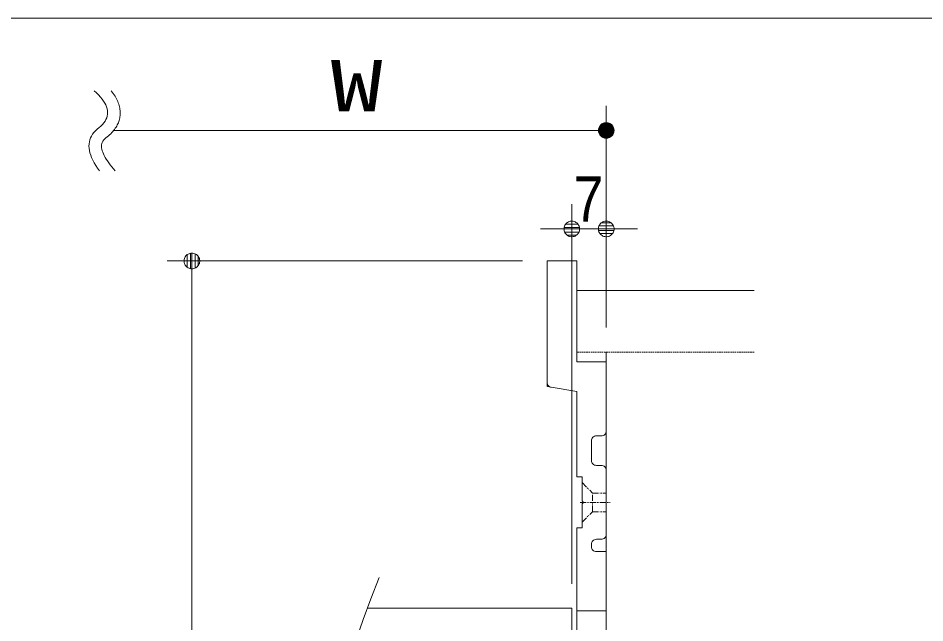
# Model space of a CAD drawing. Units: millimetres, scale not verified. Extents: x -6062 to 6062, y -3045 to 3045.
# Drawn here: x -5326 to -4590, y 2279 to 2770 of the extents above; entities that cross this region are included whole.
import ezdxf
from ezdxf.enums import TextEntityAlignment as Align

# ---------------------------------------------------------------- set-up
doc = ezdxf.new("R2010")
doc.units = ezdxf.units.MM
doc.header["$LTSCALE"] = 20
for name, pattern in [('CHAIN1', [8, 5, -1, 1, -1]), ('DASHED1', [1.8, 1.2, -0.6]), ('DOUBLE_CHAIN1', [8.8, 5, -1, 0.6, -0.6, 0.6, -1])]:
    doc.linetypes.add(name, pattern=pattern)
for name, color, linetype, lineweight in [('0-0_2寸法-1', 7, 'Continuous', 9), ('0-1_0', 7, 'Continuous', 9), ('0-2_2寸法-3', 7, 'Continuous', 9), ('0-3_3一般', 7, 'Continuous', 9), ('0-4_1図面枠', 7, 'Continuous', 9)]:
    doc.layers.add(name, color=color, linetype=linetype, lineweight=lineweight)
doc.styles.add('ＭＳ ゴシック', font='')
doc.styles.add('ＭＳ Ｐゴシック', font='')
doc.styles.get('ＭＳ ゴシック').set_extended_font_data('MS Gothic')
doc.styles.get('ＭＳ Ｐゴシック').set_extended_font_data('MS PGothic')

# ---------------------------------------------------------------- blocks, each defined once
blk = doc.blocks.new('_Dot')
at = {"layer": '0-1_0'}
for p, q in [((-10, 0), (-20, 0)), ((9.78, 2), (-9.78, 2)), ((7.99, 6), (-7.99, 6)), ((9.16, -3.98), (-9.16, -3.98)), ((6, -7.98), (-6, -7.98))]:
    blk.add_line(p, q, dxfattribs=at)
for points in [[(10, 0), (9.92, 1.25), (9.69, 2.49), (9.3, 3.68), (8.76, 4.82), (8.09, 5.88), (7.29, 6.85), (6.37, 7.71), (5.36, 8.44), (4.26, 9.05), (3.09, 9.51), (1.87, 9.82), (0.63, 9.98), (-0.63, 9.98), (-1.87, 9.82), (-3.09, 9.51), (-4.26, 9.05), (-5.36, 8.44), (-6.37, 7.71), (-7.29, 6.85), (-8.09, 5.88), (-8.76, 4.82), (-9.3, 3.68), (-9.69, 2.49), (-9.92, 1.25), (-10, 0), (0, 0)], [(-10, 0), (-9.92, -1.25), (-9.69, -2.49), (-9.3, -3.68), (-8.76, -4.82), (-8.09, -5.88), (-7.29, -6.85), (-6.37, -7.71), (-5.36, -8.44), (-4.26, -9.05), (-3.09, -9.51), (-1.87, -9.82), (-0.63, -9.98), (0.63, -9.98), (1.87, -9.82), (3.09, -9.51), (4.26, -9.05), (5.36, -8.44), (6.37, -7.71), (7.29, -6.85), (8.09, -5.88), (8.76, -4.82), (9.3, -3.68), (9.69, -2.49), (9.92, -1.25), (10, 0), (0, 0)]]:
    blk.add_lwpolyline(points, close=True, dxfattribs=at)
blk = doc.blocks.new('グループ')
at = {"layer": '0-2_2寸法-3'}
blk.add_line((-69484, 52965.6), (-69452.1, 52920.9), dxfattribs=at)
for points in [[(-69536.6, 54220.9), (-69499.1, 54186.4), (-69465.2, 54152.5), (-69434.8, 54119), (-69407.9, 54086), (-69384.6, 54053.4), (-69364.8, 54021.4), (-69348.6, 53989.8), (-69335.9, 53958.7), (-69326.7, 53928), (-69321, 53897.8), (-69318.9, 53868.2), (-69320.3, 53838.9), (-69325.3, 53810.2), (-69333.8, 53781.9), (-69345.8, 53754.1), (-69361.3, 53726.8), (-69380.4, 53700), (-69403, 53673.6), (-69429.2, 53647.7), (-69458.8, 53622.3), (-69490, 53596.9), (-69517.9, 53570.5), (-69542.5, 53543), (-69563.9, 53514.6), (-69581.8, 53485.2), (-69596.5, 53454.7), (-69607.8, 53423.2), (-69615.8, 53390.7), (-69620.4, 53357.1), (-69621.8, 53322.6), (-69619.8, 53287), (-69614.5, 53250.4), (-69605.8, 53212.8), (-69593.8, 53174.2), (-69578.5, 53134.5), (-69559.9, 53093.8), (-69537.9, 53052.1), (-69512.7, 53009.4), (-69484, 52965.6)], [(-69260.3, 54220.9), (-69243, 54198.6), (-69226.8, 54176.4), (-69211.9, 54154.3), (-69198.1, 54132.3), (-69185.5, 54110.3), (-69174.1, 54088.4), (-69163.7, 54066.5), (-69154.4, 54044.9), (-69146, 54023.4), (-69138.6, 54002.1), (-69132.2, 53980.9), (-69126.7, 53959.9), (-69122.2, 53939.1), (-69118.7, 53918.4), (-69116.2, 53898), (-69114.6, 53877.6), (-69114, 53857.5), (-69114.3, 53837.5), (-69115.7, 53817.7), (-69118, 53798), (-69121.2, 53778.6), (-69125.5, 53759.2), (-69130.7, 53740.1), (-69136.9, 53721.1), (-69144, 53702.3), (-69152.2, 53683.7), (-69161.3, 53665.2), (-69171.3, 53646.9), (-69182.4, 53628.7), (-69194.4, 53610.7), (-69207.4, 53592.9), (-69221.3, 53575.3), (-69236.2, 53557.8), (-69252.1, 53540.5), (-69269, 53523.4), (-69286.8, 53506.4), (-69305.6, 53489.6), (-69325.4, 53473), (-69346.1, 53456.5)], [(-69346.1, 53456.5), (-69365.3, 53439.5), (-69381.5, 53421.6), (-69394.9, 53402.9), (-69405.4, 53383.2), (-69413, 53362.7), (-69417.7, 53341.3), (-69419.4, 53319), (-69418.3, 53295.8), (-69414.2, 53271.8), (-69407.3, 53246.8), (-69398, 53221.1), (-69386.7, 53194.5), (-69373.3, 53167.2), (-69358, 53139.1), (-69340.6, 53110.3), (-69321.2, 53080.7), (-69299.8, 53050.3), (-69276.4, 53019.1), (-69251, 52987.1), (-69223.6, 52954.4), (-69194.2, 52920.9)]]:
    blk.add_lwpolyline(points, dxfattribs=at)
blk = doc.blocks.new('グループ-1')
at = {"layer": '0-2_2寸法-3'}
for p, q in [((-61220, 52376.9), (-61220, 53976.9)), ((-61098, 53611.8), (-61342, 53611.8)), ((-61099, 53615.8), (-61341, 53615.8)), ((-61100.6, 53619.8), (-61339.4, 53619.8)), ((-61102.2, 53623.8), (-61337.8, 53623.8)), ((-61103.9, 53627.8), (-61336.1, 53627.8)), ((-61105.6, 53631.8), (-61334.4, 53631.8)), ((-61107.4, 53635.8), (-61332.6, 53635.8)), ((-61109.9, 53639.8), (-61330.1, 53639.8)), ((-61112.3, 53643.8), (-61327.7, 53643.8)), ((-61114.8, 53647.8), (-61325.2, 53647.8)), ((-61117.3, 53651.8), (-61322.7, 53651.8)), ((-61120.7, 53655.8), (-61319.3, 53655.8)), ((-61124.1, 53659.8), (-61315.9, 53659.8)), ((-61127.5, 53663.8), (-61312.5, 53663.8)), ((-61131.3, 53667.8), (-61308.7, 53667.8)), ((-61135.9, 53671.8), (-61304.1, 53671.8)), ((-61140.6, 53675.8), (-61299.4, 53675.8)), ((-61145.3, 53679.8), (-61294.7, 53679.8)), ((-61151.9, 53683.8), (-61288.1, 53683.8)), ((-61158.4, 53687.8), (-61281.6, 53687.8)), ((-61166.2, 53691.8), (-61273.8, 53691.8)), ((-61175.8, 53695.8), (-61264.2, 53695.8)), ((-61188.9, 53699.8), (-61251.1, 53699.8)), ((-61216.8, 53703.8), (-61223.2, 53703.8)), ((-69220, 53576.9), (-61220, 53576.9)), ((-61093, 53575.8), (-61347, 53575.8)), ((-61093.1, 53579.8), (-61346.9, 53579.8)), ((-61093.3, 53571.8), (-61346.7, 53571.8)), ((-61093.4, 53583.8), (-61346.6, 53583.8)), ((-61093.6, 53567.8), (-61346.4, 53567.8)), ((-61093.7, 53587.8), (-61346.3, 53587.8)), ((-61093.9, 53563.8), (-61346.1, 53563.8)), ((-61094, 53591.8), (-61346, 53591.8)), ((-61094.2, 53559.8), (-61345.8, 53559.8)), ((-61094.4, 53595.8), (-61345.6, 53595.8)), ((-61094.7, 53555.8), (-61345.3, 53555.8)), ((-61095.2, 53599.8), (-61344.8, 53599.8)), ((-61095.7, 53551.8), (-61344.3, 53551.8)), ((-61096.1, 53603.8), (-61343.9, 53603.8)), ((-61096.7, 53547.8), (-61343.3, 53547.8)), ((-61097.1, 53607.8), (-61342.9, 53607.8)), ((-61097.6, 53543.8), (-61342.4, 53543.8)), ((-61098.6, 53539.8), (-61341.4, 53539.8)), ((-61099.9, 53535.8), (-61340.1, 53535.8)), ((-61101.5, 53531.8), (-61338.5, 53531.8)), ((-61103.2, 53527.8), (-61336.8, 53527.8)), ((-61104.8, 53523.8), (-61335.2, 53523.8)), ((-61106.5, 53519.8), (-61333.5, 53519.8)), ((-61108.8, 53515.8), (-61331.2, 53515.8)), ((-61111.3, 53511.8), (-61328.7, 53511.8)), ((-61113.7, 53507.8), (-61326.3, 53507.8)), ((-61116.2, 53503.8), (-61323.8, 53503.8)), ((-61119.2, 53499.8), (-61320.8, 53499.8)), ((-61122.6, 53495.8), (-61317.4, 53495.8)), ((-61126, 53491.8), (-61314, 53491.8)), ((-61129.5, 53487.8), (-61310.5, 53487.8)), ((-61133.9, 53483.8), (-61306.1, 53483.8)), ((-61138.6, 53479.8), (-61301.4, 53479.8)), ((-61143.3, 53475.8), (-61296.7, 53475.8)), ((-61149, 53471.8), (-61291, 53471.8)), ((-61155.5, 53467.8), (-61284.5, 53467.8)), ((-61162.1, 53463.8), (-61277.9, 53463.8)), ((-61171.6, 53459.8), (-61268.4, 53459.8)), ((-61181.6, 53455.8), (-61258.4, 53455.8)), ((-61198.3, 53451.8), (-61241.7, 53451.8))]:
    blk.add_line(p, q, dxfattribs=at)
blk.add_circle((-61220, 53576.9), 127.1, dxfattribs=at)
blk.add_circle((-61220, 53576.9), 127.1, dxfattribs=at)
blk.add_blockref('グループ', (0, 0), dxfattribs=at)
at = {"layer": '0-2_2寸法-3', "style": 'ＭＳ ゴシック', "width": 1.5}
blk.add_text('W', height=836.9, dxfattribs=at).set_placement((-65700.9, 53633.7), align=Align.BOTTOM_LEFT)
blk = doc.blocks.new('グループ-98')
at = {"layer": '0-3_3一般'}
for p, q in [((-62180, 49484.7), (-62180, 51456.9)), ((-58820, 50976.9), (-61700, 50976.9)), ((-61220, 49976.9), (-61220, 41576.9)), ((-61220, 49816.9), (-61700, 49816.9)), ((-61220, 48696.9), (-61220, 49816.9)), ((-62113.2, 49405.7), (-61700, 49336.9)), ((-61700, 47952.9), (-61700, 49336.9)), ((-61380, 48616.9), (-61300, 48616.9)), ((-61460, 48216.9), (-61460, 48536.9)), ((-61300, 48136.9), (-61380, 48136.9)), ((-61220, 47016.9), (-61220, 48056.9)), ((-61700, 47952.9), (-61612, 47952.9)), ((-61612, 47952.9), (-61612, 47560.9)), ((-61588, 47536.9), (-61612, 47560.9)), ((-61588, 47536.9), (-61612, 47512.9)), ((-61612, 47512.9), (-61612, 47120.9)), ((-61700, 45776.9), (-61700, 47120.9)), ((-61612, 47120.9), (-61700, 47120.9)), ((-61460, 46816.9), (-61460, 46856.9)), ((-61380, 46936.9), (-61300, 46936.9)), ((-61220, 46736.9), (-61380, 46736.9)), ((-61220, 45776.9), (-61220, 46736.9)), ((-61220, 45776.9), (-61700, 45776.9)), ((-61220, 44816.9), (-61220, 45776.9)), ((-61380, 44816.9), (-61220, 44816.9)), ((-61460, 44696.9), (-61460, 44736.9)), ((-61300, 44616.9), (-61380, 44616.9)), ((-61220, 43496.9), (-61220, 44536.9)), ((-61700, 44432.9), (-61612, 44432.9)), ((-61612, 44432.9), (-61612, 44040.9)), ((-61588, 44016.9), (-61612, 44040.9)), ((-61588, 44016.9), (-61612, 44040.9)), ((-61612, 43992.9), (-61588, 44016.9)), ((-61612, 43992.9), (-61588, 44016.9)), ((-61612, 43992.9), (-61612, 43600.9)), ((-61612, 43600.9), (-61700, 43600.9)), ((-61700, 37392.9), (-61700, 43600.9)), ((-61460, 43336.9), (-61460, 41856.9)), ((-61300, 43416.9), (-61380, 43416.9)), ((-61220, 41696.9), (-61220, 42816.9)), ((-61300, 41776.9), (-61380, 41776.9)), ((-61220, 40656.9), (-61220, 41696.9)), ((-61220, 34736.9), (-61220, 40656.9)), ((-61380, 40576.9), (-61300, 40576.9)), ((-61460, 40496.9), (-61460, 37656.9)), ((-61380, 37576.9), (-61300, 37576.9)), ((-61220, 37496.9), (-61220, 36456.9)), ((-61700, 37392.9), (-61612, 37392.9)), ((-61612, 37392.9), (-61612, 37000.9)), ((-61612, 36952.9), (-61612, 36560.9)), ((-61612, 36560.9), (-61700, 36560.9)), ((-61700, 35056.9), (-61700, 36560.9)), ((-61460, 36296.9), (-61460, 35856.9)), ((-61300, 36376.9), (-61380, 36376.9)), ((-61380, 35776.9), (-61300, 35776.9)), ((-61220, 34576.9), (-61220, 35696.9)), ((-61700, 35056.9), (-62113.2, 34988)), ((-62180, 33096.9), (-62180, 34909.1)), ((-61700, 34576.9), (-61220, 34576.9)), ((-61700, 33096.9), (-61700, 34576.9)), ((-58820, 33576.9), (-61700, 33576.9)), ((-62180, 33096.9), (-61700, 33096.9))]:
    blk.add_line(p, q, dxfattribs=at)
at = {"layer": '0-3_3一般', "linetype": 'DASHED1'}
for p, q in [((-58820, 49976.9), (-61700, 49976.9)), ((-58820, 34576.9), (-61700, 34576.9))]:
    blk.add_line(p, q, dxfattribs=at)
at = {"layer": '0-3_3一般', "linetype": 'DOUBLE_CHAIN1'}
for p, q in [((-62180, 49484.7), (-62180, 49416.9)), ((-62113.2, 49405.7), (-62180, 49416.9)), ((-61612, 47856.9), (-61444, 47688.9)), ((-61444, 47384.9), (-61444, 47688.9)), ((-61444, 47688.9), (-61220, 47688.9)), ((-61612, 47216.9), (-61444, 47384.9)), ((-61444, 47384.9), (-61220, 47384.9)), ((-61444, 44168.9), (-61612, 44336.9)), ((-61220, 44168.9), (-61444, 44168.9)), ((-61444, 43864.9), (-61444, 44168.9)), ((-61444, 43864.9), (-61612, 43696.9)), ((-61220, 43864.9), (-61444, 43864.9)), ((-61220, 37128.9), (-61444, 37128.9)), ((-61444, 36824.9), (-61612, 36656.9)), ((-62180, 34976.9), (-62113.2, 34988)), ((-62180, 34976.9), (-62180, 34909.1))]:
    blk.add_line(p, q, dxfattribs=at)
at = {"layer": '0-3_3一般', "linetype": 'CHAIN1'}
for p, q in [((-61645.7, 47536.9), (-61157.7, 47536.9)), ((-61192.1, 44016.9), (-61730.5, 44016.9)), ((-61192.1, 36976.9), (-61730.5, 36976.9)), ((-61157.7, 37016.9), (-61645.7, 37016.9))]:
    blk.add_line(p, q, dxfattribs=at)
at = {"layer": '0-3_3一般'}
for points in [[(-61700, 49816.9), (-61700, 51456.9), (-62180, 51456.9)], [(-61700, 44432.9), (-61700, 45776.9), (-61220, 45776.9)], [(-61612, 36952.9), (-61588, 36976.9), (-61612, 37000.9)]]:
    blk.add_lwpolyline(points, dxfattribs=at)
at = {"layer": '0-3_3一般', "linetype": 'DOUBLE_CHAIN1'}
blk.add_lwpolyline([(-61220, 36824.9), (-61444, 36824.9), (-61444, 37128.9), (-61612, 37296.9)], dxfattribs=at)
at = {"layer": '0-3_3一般'}
for centre, start, end in [((-62100, 49484.7), 180, 220.26884), ((-62100, 49484.7), 220.26884, 260.53768), ((-61380, 48536.9), 90, 135), ((-61300, 48696.9), 270, 315), ((-61300, 48696.9), 315, 0), ((-61380, 48536.9), 135, 180), ((-61380, 48216.9), 180, 225), ((-61380, 48216.9), 225, 270), ((-61300, 48056.9), 45, 90), ((-61300, 48056.9), 0, 45), ((-61300, 47016.9), 315, 0), ((-61380, 46856.9), 135, 180), ((-61380, 46856.9), 90, 135), ((-61300, 47016.9), 270, 315), ((-61380, 46816.9), 180, 225), ((-61380, 46816.9), 225, 270), ((-61380, 44736.9), 135, 180), ((-61380, 44736.9), 90, 135), ((-61380, 44696.9), 180, 225), ((-61380, 44696.9), 225, 270), ((-61300, 44536.9), 45, 90), ((-61300, 44536.9), 0, 45), ((-61300, 43496.9), 315, 0), ((-61380, 43336.9), 135, 180), ((-61380, 43336.9), 90, 135), ((-61300, 43496.9), 270, 315), ((-61380, 41856.9), 180, 225), ((-61380, 41856.9), 225, 270), ((-61300, 41696.9), 45, 90), ((-61300, 41696.9), 0, 45), ((-61300, 40656.9), 315, 0), ((-61380, 40496.9), 135, 180), ((-61380, 40496.9), 90, 135), ((-61300, 40656.9), 270, 315), ((-61380, 37656.9), 180, 225), ((-61380, 37656.9), 225, 270), ((-61300, 37496.9), 45, 90), ((-61300, 37496.9), 0, 45), ((-61300, 36456.9), 270, 315), ((-61300, 36456.9), 315, 0), ((-61380, 36296.9), 135, 180), ((-61380, 36296.9), 90, 135), ((-61380, 35856.9), 180, 225), ((-61380, 35856.9), 225, 270), ((-61300, 35696.9), 45, 90), ((-61300, 35696.9), 0, 45), ((-62100, 34909.1), 139.73116, 180), ((-62100, 34909.1), 99.46232, 139.73116)]:
    blk.add_arc(centre, 80, start, end, dxfattribs=at)
blk = doc.blocks.new('グループ-100')
at = {"layer": '0-3_3一般'}
blk.add_lwpolyline([(-65103, 45816.9), (-61780, 45816.9), (-61780, 42296.9), (-65598.1, 42296.9)], dxfattribs=at)
blk.add_blockref('グループ-98', (0, 0), dxfattribs=at)
blk = doc.blocks.new('グループ-105')
at = {"layer": '0-4_1図面枠'}
blk.add_lwpolyline([(-80000, 55400), (80000, 55400), (80000, -55400), (-80000, -55400)], close=True, dxfattribs=at)
blk = doc.blocks.new('図面枠')
at = {"layer": '0-4_1図面枠'}
blk.add_blockref('グループ-105', (0, 0), dxfattribs=at)

msp = doc.modelspace()

# ---------------------------------------------------------------- linework, layer by layer
at = {"layer": '0-0_2寸法-1'}
for p, q in [((-4876.5, 2310.84), (-4876.5, 2618.84)), ((-4848.5, 2518.84), (-4848.5, 2618.84)), ((-4889.21, 2598.84), (-4901.92, 2598.84)), ((-4876.5, 2598.84), (-4848.5, 2598.84)), ((-4835.79, 2598.84), (-4823.08, 2598.84)), ((-4916.5, 2572.84), (-5205, 2572.84)), ((-5185, 2560.13), (-5185, 1667.56))]:
    msp.add_line(p, q, dxfattribs=at)
at = {"layer": '0-3_3一般'}
msp.add_lwpolyline([(-5032.78, 2315.84), (-5039.74, 2298.55), (-5046.01, 2281.7), (-5051.59, 2265.31)], dxfattribs=at)

# ---------------------------------------------------------------- block references
at = {"layer": '0-0_2寸法-1', "xscale": 0.6356201, "yscale": 0.6356201}
msp.add_blockref('_Dot', (-4876.5, 2598.84), dxfattribs=at)
for p, rotation in [((-4848.5, 2598.84), 180), ((-5185, 2572.84), 90)]:
    msp.add_blockref('_Dot', p, dxfattribs=dict(at, rotation=rotation))
at = {"layer": '0-2_2寸法-3', "xscale": 0.05, "yscale": 0.05}
msp.add_blockref('グループ-1', (-1787.5, 0), dxfattribs=at)
at = {"layer": '0-3_3一般', "xscale": 0.05, "yscale": 0.05}
msp.add_blockref('グループ-100', (-1787.5, 0), dxfattribs=at)
at = {"layer": '0-4_1図面枠', "xscale": 0.05, "yscale": 0.05}
msp.add_blockref('図面枠', (-1787.5, 0), dxfattribs=at)

# ---------------------------------------------------------------- texts
at = {"layer": '0-0_2寸法-1', "style": 'ＭＳ Ｐゴシック', "width": 0.9}
msp.add_text('7', height=36.66, dxfattribs=at).set_placement((-4874.9, 2593.79), align=Align.BOTTOM_LEFT)

doc.saveas('drawing.dxf')
